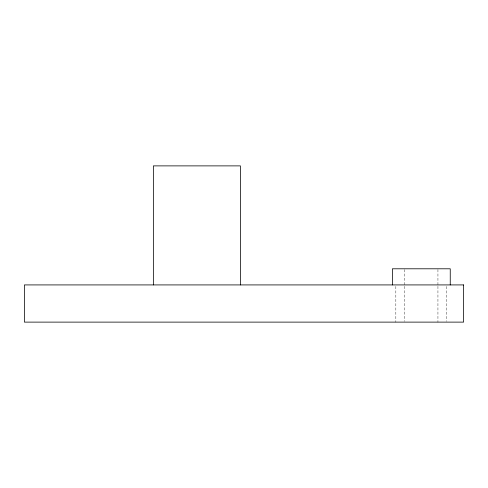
<?xml version="1.0" encoding="UTF-8"?>
<svg xmlns="http://www.w3.org/2000/svg" width="488" height="488" viewBox="0 0 488 488"><rect width="100%" height="100%" fill="white"/><g stroke="black" fill="none" stroke-linecap="round" stroke-linejoin="round"><path stroke-width="0.37" stroke-dasharray="2.44 1.83" d="M446.801 286.438L446.801 321.36M437.937 269.559L437.937 285.559M437.937 286.316L437.937 322.117M404.698 269.559L404.698 285.559M404.698 286.316L404.698 321.354M395.835 286.438L395.835 322.117"/><path stroke-width="0.73" d="M450.247 284.919L450.247 268.796L392.389 268.796L392.389 284.919M240.401 284.919L240.401 165.883L153.36 165.883L153.36 284.919M463.6 284.919L24.4 284.919L24.4 322.117L463.6 322.117L463.6 284.919"/></g></svg>
